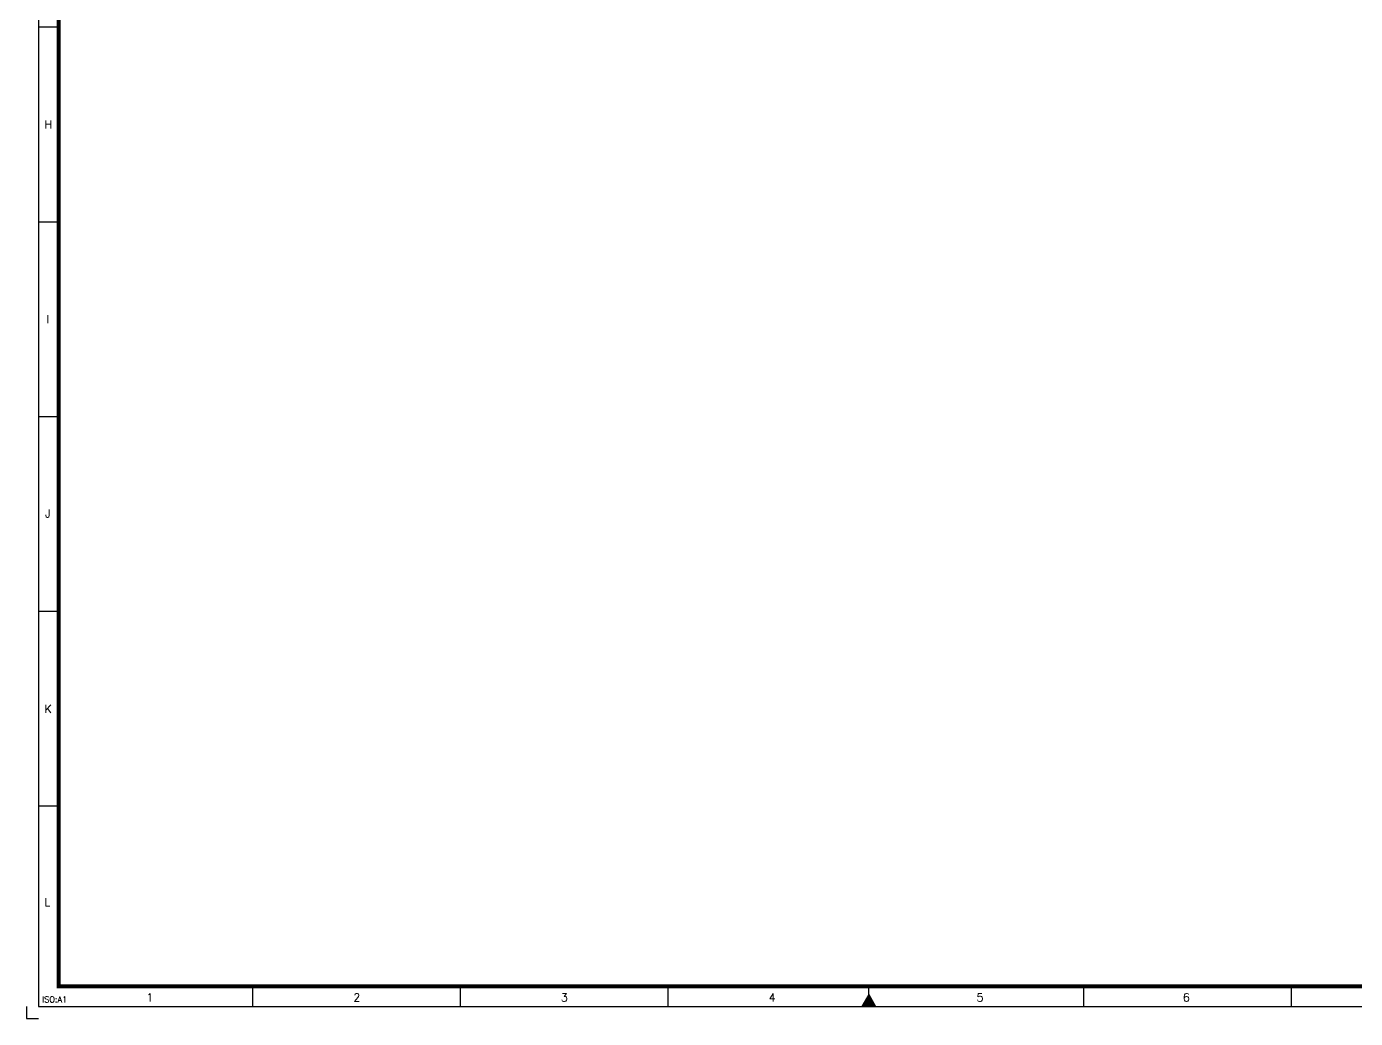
# Model space of a CAD drawing. Header units: millimetres. Extents: x -1362 to -436, y 602 to 1257.
# Drawn here: x -1362.3 to -996.1, y 603.4 to 876.7 of the extents above; entities that cross this region are included whole.
import ezdxf
from ezdxf.enums import TextEntityAlignment as Align

# ---------------------------------------------------------------- set-up
doc = ezdxf.new("R2010")
doc.units = ezdxf.units.MM
doc.layers.add('BORDER', color=6, linetype='Continuous')
doc.styles.add('ROMANS', font='romans.shx', dxfattribs={"width": 0.8})

# ---------------------------------------------------------------- blocks, each defined once
blk = doc.blocks.new('A1B')
at = {"layer": 'BORDER', "color": 1}
for p, q in [((3, 247.84), (8, 247.84)), ((3, 199.17), (8, 199.17)), ((3, 150.51), (8, 150.51)), ((3, 101.84), (8, 101.84)), ((3, 53.17), (8, 53.17)), ((56.44, 8), (56.44, 3)), ((108.38, 8), (108.38, 3)), ((160.31, 8), (160.31, 3)), ((264.19, 8), (264.19, 3)), ((316.12, 8), (316.12, 3))]:
    blk.add_line(p, q, dxfattribs=at)
at = {"layer": 'BORDER'}
for p, q in [((210.5, 5), (210.5, 8)), ((210.5, 5), (210.5, 8)), ((210.5, 3), (210.5, 8)), ((210.5, 6), (208.77, 3)), ((210.5, 6), (212.23, 3))]:
    blk.add_line(p, q, dxfattribs=at)
blk.add_lwpolyline([(837, 3), (837, 590), (3, 590), (3, 3)], close=True, dxfattribs=at)
at = {"layer": 'BORDER', "const_width": 1}
blk.add_lwpolyline([(8, 8), (832, 8), (832, 585), (8, 585)], close=True, dxfattribs=at)
at = {"layer": 'BORDER', "color": 1}
blk.add_lwpolyline([(0, 3), (0, 0), (3, 0)], dxfattribs=at)
at = {"layer": 'BORDER'}
blk.add_solid([(212.23, 3), (208.77, 3), (210.5, 6)], dxfattribs=at)
at = {"layer": 'BORDER', "color": 1, "style": 'ROMANS'}
for s, height, p in [('H', 2, (5.43, 222.46)), ('I', 2, (5.31, 173.82)), ('J', 2, (5.33, 125.23)), ('K', 2, (5.38, 76.36)), ('L', 2, (5.2, 28.07)), ('ISO:A1', 1.5, (7.03, 4)), ('1', 2, (30.81, 4.25)), ('2', 2, (82.56, 4.25)), ('3', 2, (134.41, 4.25)), ('4', 2, (186.37, 4.25)), ('5', 2, (238.32, 4.25)), ('6', 2, (289.89, 4.25))]:
    blk.add_text(s, height=height, dxfattribs=at).set_placement(p, align=Align.CENTER)
blk = doc.blocks.new('A$7EA51210113029E')
blk.add_blockref('A1B', (0, 0))

msp = doc.modelspace()

# ---------------------------------------------------------------- block references
at = {"color": 2, "ltscale": 0.5, "xscale": 1.1025, "yscale": 1.1025, "zscale": 1.1025}
msp.add_blockref('A$7EA51210113029E', (-1362.2593, 603.38962), dxfattribs=at)

doc.saveas('drawing.dxf')
